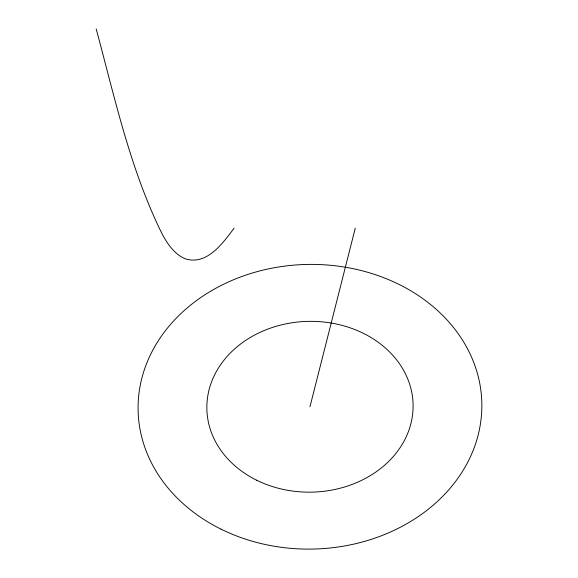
<?xml version="1.0" encoding="UTF-8"?>
<svg xmlns="http://www.w3.org/2000/svg" width="578" height="578" viewBox="0 0 578 578"><rect width="100%" height="100%" fill="white"/><g stroke="black" fill="none" stroke-linecap="round" stroke-linejoin="round"><path stroke-width="0.87" d="M309.967 406.753L355.268 228.173M234.141 228.072C223.079 242.912 207.097 265.504 185.596 258.922C177.041 255.505 170.777 248.265 165.994 240.643A68.869 13.439 71.7 0 1 162.49 234.682C130.274 169.889 114.943 98.332 96.179 28.9M221.143 529.21A171.897 142.34 -1.2 0 0 481.821 408.393A171.897 142.34 -1.2 0 0 226.937 282.656A171.897 142.34 -1.2 0 0 221.143 529.21M256.675 480.224A103.137 85.407 -1.2 0 0 413.082 407.736A103.137 85.407 -1.2 0 0 260.151 332.299A103.137 85.407 -1.2 0 0 256.675 480.224"/></g></svg>
